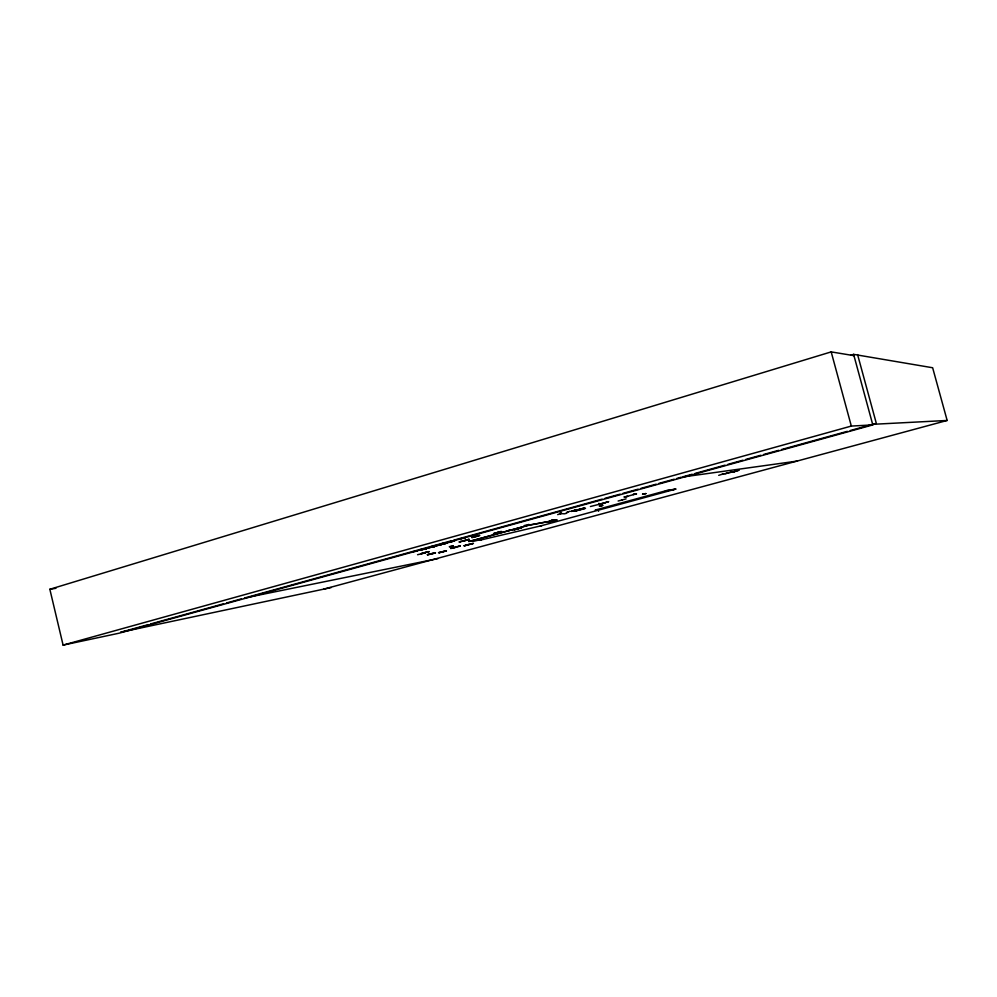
<?xml version="1.0" encoding="UTF-8"?>
<svg xmlns="http://www.w3.org/2000/svg" width="997" height="997" viewBox="0 0 997 997"><rect width="100%" height="100%" fill="white"/><g stroke="black" fill="none" stroke-linecap="round" stroke-linejoin="round"><path stroke-width="1.5" d="M732.06 471.818L725.268 473.762M576.154 509.853L571.169 511.424L576.166 509.878M425.968 548.487L421.569 549.384M421.619 549.708L426.08 548.873M426.392 548.761L421.905 549.634M435.926 546.194L429.794 547.453M436.262 546.044L429.732 547.129M437.284 545.421L429.719 547.104M437.633 545.259L431.801 546.431M443.092 543.627L442.032 544.138L446.419 543.253M465.549 540.536L469.051 539.215M473.139 543.315L472.341 543.614M465.437 537.682L460.788 538.654L465.113 537.794M468.852 541.421L472.964 540.561M472.69 540.698L468.652 541.496M599.272 506.052C607.759 503.859 599.322 507.087 599.546 505.504M624.01 497.005L627.636 496.332M627.263 496.494L624.483 496.905M552.5 521.032C553.983 522.764 551.827 518.714 552.625 520.82L552.849 520.82M553.048 520.359L552.512 520.97M599.185 503.56L599.209 504.295L590.423 506.526M599.222 504.258L598.848 503.423L599.347 503.921M449.423 546.692L453.348 545.945M424.847 552.949L417.569 554.718M501.466 531.426L493.453 533.607M479.682 535.426L471.98 537.483M417.232 550.917L412.708 551.765M446.444 542.854L442.082 543.577M446.706 543.178L439.764 544.698M561.535 513.268L557.659 514.626M553.41 521.02L553.933 520.795M465.562 540.536L458.994 542.019L468.989 539.352M460.215 546.119L450.681 548.5L451.379 548.238M473.45 543.465L464.315 545.733M585.513 508.32L583.469 508.969M476.479 536.423L475.756 536.585M552.363 520.908L552.488 520.048M421.233 553.846L425.569 552.5M497.304 532.597L496.618 532.747M498.288 532.423L497.615 532.572M560.937 513.654L560.439 512.882M570.072 511.237L566.47 512.47M517.867 528.834L517.219 528.983M464.29 545.708L472.354 543.589M605.029 502.787L604.332 502.924M622.228 499.933L621.605 500.07M429.034 551.628L422.055 553.248M429.221 551.628L421.893 553.285M578.933 509.579L584.254 507.984L578.846 509.666M415.014 551.391L416.023 551.129M422.79 549.26L421.98 549.484M423.737 548.973L424.759 548.711M430.592 547.079L431.614 546.817M425.146 549.011L424.224 549.247L431.938 546.917M435.427 545.745L436.449 545.484M431.95 547.129L431.178 547.341M444.288 543.303L445.31 543.029M470.646 541.122L481.015 539.875L480.23 540.137L541.134 525.793L676.028 489.016L666.843 490.499L595.969 509.866M440.923 544.636L441.945 544.374M452.227 541.122L451.616 541.296M452.501 541.446L444.625 543.614L445.235 543.44M540.312 526.042L541.77 525.668M471.967 540.748L471.207 540.96M850.64 355.256L853.606 354.359L872.811 424.909L119.179 633.182L63.098 645.109L49.85 589.277L831.186 351.891L853.955 355.655M510.277 530.23L509.679 530.392M738.864 470.198L733.443 471.893M459.767 541.695L460.651 541.446M634.379 494.375L626.378 496.581M602.2 505.442L601.577 505.616M733.107 472.017L738.827 470.285M467.967 539.888L468.839 539.626M643.925 494.001L643.127 494.2M451.367 548.213L452.177 547.989M434.954 546.306L429.695 547.54M471.83 540.773L471.145 540.96L528.921 525.083L555.803 520.235L528.161 525.357M583.494 508.969L575.842 510.9M452.152 547.989L459.841 545.92M63.098 645.109L851.326 426.068L872.811 424.909M465.587 545.309L466.596 545.023M595.209 510.065L596.206 509.866M120.774 632.21L147.755 624.77M150.572 623.972L223.54 603.796M226.556 602.973L241.411 598.861M450.881 540.922L244.39 598.038L437.982 558.607M453.573 540.224L602.138 499.136M605.005 498.301L620.146 494.163M622.963 493.328L638.155 489.178M640.921 488.368L656.163 484.193M658.88 483.395L674.171 479.221M676.826 478.435L681.325 477.189M683.169 476.728L692.13 474.26M695.096 473.425L724.956 465.175M727.91 464.353L742.877 460.228M745.806 459.405L760.786 455.268M763.702 454.458L778.694 450.32M781.611 449.51L847.35 431.34M850.267 430.517L865.271 426.392M868.175 425.569L876.313 423.339L857.594 354.608M450.445 541.383L454.782 540.561M441.073 543.988L446.569 542.879M450.445 541.396L454.806 540.598M473.438 535.563L469.587 536.174M444.45 543.814L439.665 544.786M454.607 540.922L450.258 541.857M471.805 537.62L479.532 535.514M608.556 501.678L600.244 504.033L608.544 501.703M524.285 525.606L527.251 524.796M471.78 540.835L529.619 524.958L528.734 524.385M727.199 473.176L728.134 472.952L722.09 474.36M449.473 546.755L453.199 546.044M618.128 501.005L626.079 498.886M642.803 494.051L645.869 493.577M598.586 511.287L598.512 511.1M323.738 589.14L947.15 420.46L932.644 367.756L853.606 354.359M451.84 541.633L452.14 541.533M433.857 545.671L434.542 546.58M441.584 544.449L434.156 546.506L433.969 545.633M481.015 539.875L470.223 541.221M548.425 521.83L556.488 519.811L548.437 521.78M557.149 519.936L549.16 521.954M463.069 540.798L464.452 540.436M595.907 509.679L596.542 509.803M467.767 544.736L469.014 544.412M560.738 513.729L560.638 512.819M427.352 554.631L435.103 552.724M427.377 554.743L435.527 552.911L427.788 554.793M446.108 550.78L438.481 552.625M454.196 547.739L455.442 547.428M560.277 513.816C558.121 511.885 565.299 515.985 567.991 511.972M552.949 521.02L552.313 520.92M466.372 545.384L467.518 545.11M465.823 540.1L467.095 539.788M718.712 475.332L723.996 473.7M729.555 472.628L736.048 471.12M581.438 508.856L574.11 510.564M120.998 632.16L331.191 587.557M459.044 546.256L460.265 546.02M465.425 545.583L464.091 545.82M585.089 508.283L575.119 511.037M575.107 511.05L575.867 510.9M426.055 548.549L420.522 549.546M500.993 531.538L493.926 533.457M551.266 520.347L554.182 519.823M551.304 520.471L554.22 519.948M665.335 490.91L674.545 489.415M49.85 589.277L55.969 588.292M642.504 494.138L645.882 493.602M632.983 494.5L636.547 493.939L633.319 494.425M797.463 461.05L683.194 476.927M872.649 424.323L947.15 420.46M831.186 351.891L851.326 426.068M508.782 530.404L512.483 529.768L508.806 530.404M521.593 527.774L514.053 529.881L521.593 527.774M446.432 550.905L438.842 552.787L446.407 550.843"/></g></svg>
